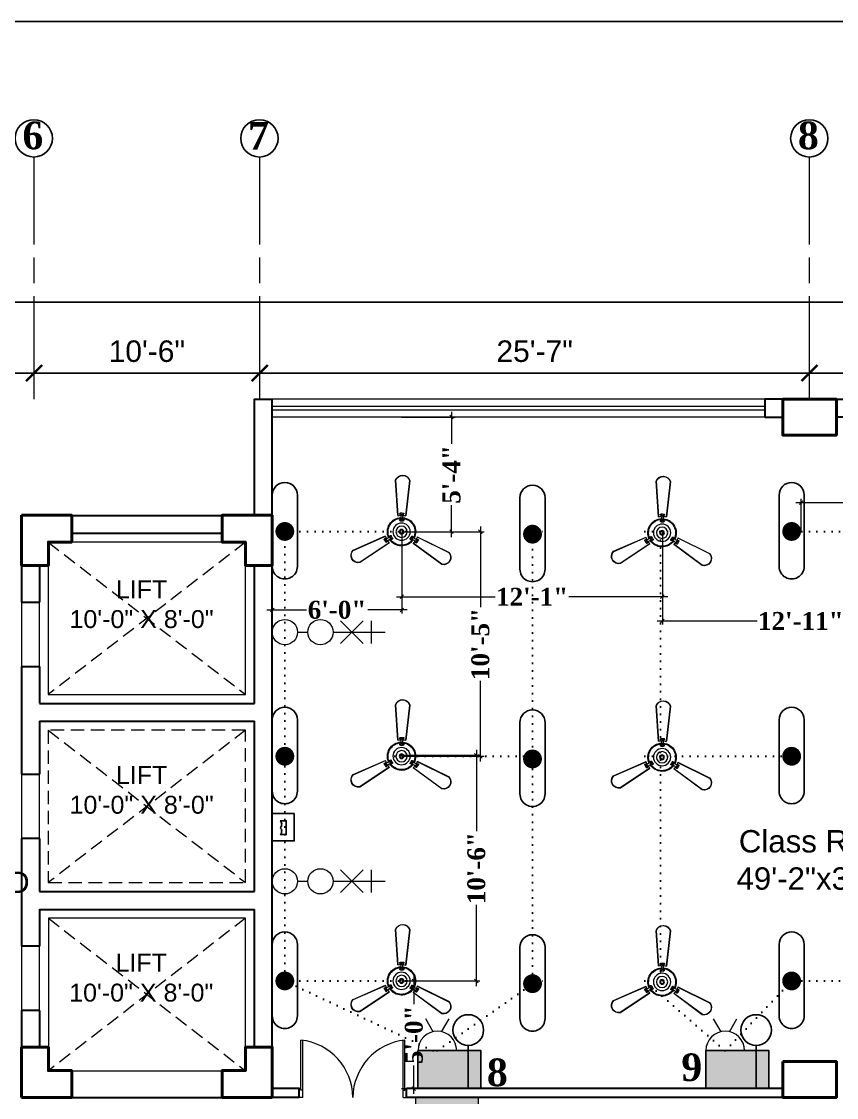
# Model space of a CAD drawing. Header units: inches. Extents: x -12 to 20935469, y -1604 to 24729220.
# Drawn here: x 20825139 to 20825594, y 24654530 to 24655131 of the extents above; entities that cross this region are included whole.
import ezdxf
from ezdxf import colors
from ezdxf.entities.mleader import LeaderData, LeaderLine
from ezdxf.math import Vec2, Vec3

# ---------------------------------------------------------------- set-up
doc = ezdxf.new("R2010")
doc.units = ezdxf.units.IN
doc.header["$LTSCALE"] = 0.03
doc.header["$MEASUREMENT"] = 0
doc.header["$PDMODE"] = 32
doc.header["$PDSIZE"] = 15
for name, pattern in [('ACAD_ISO08W100', [36, 24, -3, 6, -3]), ('DASHED2', [0.375, 0.25, -0.125]), ('DOT', [0.25, 0, -0.25])]:
    doc.linetypes.add(name, pattern=pattern)
for name, color, linetype, lineweight in [('0-elect.fixture-3 fan', 200, 'Continuous', 20), ('2', 7, 'Continuous', 9), ('column', 1, 'Continuous', 40), ('Dim Line', 252, 'Continuous', 13), ('Dimiention', 75, 'Continuous', 18), ('Door', 7, 'Continuous', 18), ('Dot', 253, 'Continuous', 0), ('E-CF', 4, 'Continuous', 30), ('Gas', 21, 'Continuous', 5), ('Grid Line', 252, 'Continuous', 18), ('line', 7, 'Continuous', 9), ('Main Wall', 7, 'Continuous', 30), ('wind.', 150, 'Continuous', 20)]:
    doc.layers.add(name, color=color, linetype=linetype, lineweight=lineweight)
for name, color, linetype in [('BL TEXT', 7, 'Continuous'), ('DIM TEXT 2025', 7, 'Continuous'), ('ELECTRICAL FITTINGS', 130, 'Continuous'), ('FUR', 251, 'Continuous'), ('H', 154, 'Continuous'), ('heat detactor', 8, 'Continuous'), ('SB TEXT', 215, 'DOT'), ('TEXT', 7, 'Continuous'), ('w', 188, 'DOT')]:
    doc.layers.add(name, color=color, linetype=linetype)
doc.styles.add('2', font='swisscl.ttf')
doc.styles.add('RomanS', font='arial.ttf', dxfattribs={"height": 12})
doc.styles.get("Standard").update_dxf_attribs({"font": 'timesbd.ttf'})
doc.dimstyles.new('Aec_Arch_I', dxfattribs={"dimscale": 96, "dimtxt": 12, "dimasz": 0.09375, "dimexe": 0.125, "dimexo": 0.125, "dimgap": 0.0625, "dimtad": 1, "dimdec": 0, "dimzin": 3, "dimdsep": 46, "dimlunit": 4, "dimtxsty": 'RomanS', "dimblk1": 'ARCHTICK', "dimblk2": 'ARCHTICK', "dimsah": 1, "dimcen": 0.09375, "dimdle": 0.125, "dimadec": 0, "dimazin": 0, "dimtfac": 0.75, "dimtdec": 0, "dimtmove": 2, "dimatfit": 3, "dimldrblk": 'ARCHTICK', "dimfxl": 1, "dimfrac": 1, "dimtolj": 1, "dimtzin": 0, "dimarcsym": 0})
doc.dimstyles.new('Standard 8', dxfattribs={"dimtxt": 7, "dimasz": 2, "dimexe": 2, "dimexo": 2, "dimgap": 2, "dimtad": 0, "dimdec": 0, "dimzin": 3, "dimdsep": 46, "dimlunit": 4, "dimtxsty": 'Standard', "dimblk": 'OBLIQUE', "dimcen": 3, "dimdle": 3, "dimclrd": 256, "dimclre": 256, "dimclrt": 256, "dimadec": 0, "dimazin": 0, "dimtfac": 1, "dimtdec": 0, "dimtix": 1, "dimtofl": 0, "dimtmove": 0, "dimatfit": 0, "dimldrblk": 'OBLIQUE', "dimfxl": 1, "dimtolj": 1, "dimtzin": 0, "dimlwd": -1, "dimlwe": -1, "dimarcsym": 0})

# ---------------------------------------------------------------- blocks, each defined once
blk = doc.blocks.new('A$C36295410')
at = {"layer": 'Door'}
for p, q in [((1, 4), (1, 32)), ((2, 0), (2, 31.98)), ((58, 0), (58, 31.98)), ((59, 4), (59, 32)), ((1, 5), (0, 5)), ((2, 4), (1, 4)), ((58, 4), (59, 4)), ((59, 5), (60, 5)), ((2, 0), (0, 0)), ((58, 0), (60, 0))]:
    blk.add_line(p, q, dxfattribs=at)
for centre, start, end in [((-2.53, -0.34), 0.59063, 83.77826), ((62.53, -0.34), 96.22174, 179.40937)]:
    blk.add_arc(centre, 32.53, start, end, dxfattribs=at)
blk = doc.blocks.new('_Oblique')
at = {"color": 0, "linetype": 'ByBlock', "lineweight": -2}
blk.add_line((-0.5, -0.5), (0.5, 0.5), dxfattribs=at)
blk = doc.blocks.new('*D137')
at = {"layer": 'Defpoints', "color": 0, "transparency": 16777216}
for p in [(20825804.99, 24654862.46), (20825804.99, 24654853.37), (20825574.68, 24654846.16)]:
    blk.add_point(p, dxfattribs=at)
at = {"layer": 'DIM TEXT 2025', "lineweight": 0, "transparency": 16777216}
for p, q in [((20825574.68, 24654846.16), (20825574.68, 24654864.46)), ((20825804.99, 24654853.37), (20825804.99, 24654864.46)), ((20825571.68, 24654862.46), (20825669.26, 24654862.46)), ((20825807.99, 24654862.46), (20825710.41, 24654862.46))]:
    blk.add_line(p, q, dxfattribs=at)
at = {"layer": 'DIM TEXT 2025', "lineweight": 0, "transparency": 16777216, "xscale": 2, "yscale": 2, "zscale": 2, "rotation": 180}
blk.add_blockref('_Oblique', (20825574.68, 24654862.46), dxfattribs=at)
at = {"layer": 'DIM TEXT 2025', "lineweight": 0, "transparency": 16777216, "xscale": 2, "yscale": 2, "zscale": 2}
blk.add_blockref('_Oblique', (20825804.99, 24654862.46), dxfattribs=at)
at = {"layer": 'DIM TEXT 2025', "lineweight": 0, "transparency": 16777216, "insert": (20825689.84, 24654862.46), "char_height": 10, "attachment_point": 5}
blk.add_mtext('\\A1;19\'-2"', dxfattribs=at)
blk = doc.blocks.new('FDDF')
at = {"layer": 'line', "color": 6, "linetype": 'Continuous', "lineweight": 25, "ltscale": 50}
for p, q in [((7351582.6, 3307777.3), (7351582.6, 3307351.8)), ((7351732.3, 3307777.3), (7351732.3, 3307351.8))]:
    blk.add_line(p, q, dxfattribs=at)
at = {"layer": 'line', "color": 6, "linetype": 'Continuous', "lineweight": 40, "ltscale": 50, "const_width": 56.1}
blk.add_lwpolyline([(7351657.4, 3307596.9, 1), (7351657.4, 3307540.8, 1)], format="xyb", close=True, dxfattribs=at)
at = {"layer": 'line', "color": 6, "linetype": 'Continuous', "lineweight": 25, "ltscale": 50}
for centre, start, end in [((7351657.4, 3307777.3), 0, 180), ((7351657.4, 3307351.8), 180, 0)]:
    blk.add_arc(centre, 74.8, start, end, dxfattribs=at)
blk = doc.blocks.new('E-CF')
at = {"layer": '0-elect.fixture-3 fan', "color": 230, "linetype": 'ByBlock', "lineweight": 13, "ltscale": 5}
for p, q in [((-1.45, 6.53), (-2.38, 20.87)), ((-1.35, 6.55), (-2.29, 20.85)), ((3.24, 20.73), (1.65, 6.48)), ((3.34, 20.73), (1.74, 6.45)), ((-19.63, -7.46), (-6.46, -1.71)), ((-19.57, -7.54), (-6.43, -1.8)), ((6.34, -2.1), (19.2, -8.44)), ((6.37, -2.01), (19.25, -8.36)), ((-4.99, -4.44), (-16.92, -12.4)), ((-4.93, -4.51), (-16.88, -12.49)), ((16.28, -13.26), (4.71, -4.73)), ((16.32, -13.17), (4.78, -4.66))]:
    blk.add_line(p, q, dxfattribs=at)
at = {"layer": '0-elect.fixture-3 fan', "color": 232, "linetype": 'ByBlock', "lineweight": 13, "ltscale": 5}
for p, q in [((-0.35, 5.43), (-0.66, 4.81)), ((-0.33, 6.68), (-0.62, 7.28)), ((-0.35, 4.97), (-0.22, 4.72)), ((-0.29, 7.46), (-0.15, 7.2)), ((-0.02, 6.87), (0.23, 7.01)), ((0.04, 5.2), (0.29, 5.33)), ((0.42, 4.9), (0.56, 4.65)), ((0.48, 7.43), (0.62, 7.18)), ((0.6, 5.41), (0.87, 4.78)), ((0.63, 6.66), (0.96, 7.25)), ((-6.08, -2.77), (-6.75, -2.79)), ((-6.68, -3.29), (-6.53, -3.05)), ((-6.31, -3.97), (-6.16, -3.73)), ((-5.94, -3.44), (-6.18, -3.29)), ((-5.62, -3.61), (-6, -4.17)), ((-4.99, -2.18), (-4.57, -1.62)), ((-4.52, -2.55), (-4.76, -2.41)), ((-4.53, -3.01), (-3.84, -2.97)), ((-4.46, -2.08), (-4.31, -1.83)), ((-4.13, -2.78), (-3.98, -2.54)), ((4.38, -3.22), (3.69, -3.14)), ((4.03, -2.81), (3.74, -2.8)), ((4.47, -2.17), (4.18, -2.17)), ((4.47, -2.63), (4.47, -2.91)), ((4.87, -2.41), (4.49, -1.83)), ((5.44, -3.87), (5.79, -4.45)), ((6.19, -4.13), (5.9, -4.12)), ((5.94, -3.05), (6.61, -3.1)), ((5.95, -3.42), (5.94, -3.7)), ((6.6, -3.47), (6.31, -3.46))]:
    blk.add_line(p, q, dxfattribs=at)
at = {"layer": '0-elect.fixture-3 fan', "color": 5, "lineweight": 13}
blk.add_line((0, 0), (0, 0), dxfattribs=at)
at = {"layer": '0-elect.fixture-3 fan', "color": 230, "linetype": 'ByBlock', "lineweight": 13, "ltscale": 5, "extrusion": (0, 0, -1)}
for centre, major_axis, start_param, end_param in [((0.46, 19.91), (-2.12, 2.12), 5.823867, 8.359631), ((0.46, 19.91), (-2.05, 2.05), 5.830329, 8.353169), ((0, 0), (-4.05, 4.05), 5.068563, 7.021343), ((0, 0), (-3.85, 3.85), 5.085186, 7.003917), ((0, 0), (4.72, 4.72), -1.003222, -0.833722), ((0, 0), (-4.05, 4.05), 0.879773, 2.832553), ((0, 0), (-3.85, 3.85), 0.896396, 2.815126), ((0, 0), (4.72, 4.72), -0.690743, -0.521244), ((0, 0), (-4.72, 4.72), 5.068843, 5.238343), ((0, 0), (4.72, 4.72), 3.185569, 3.355068), ((0, 0), (4.05, 4.05), 1.403372, 3.356151), ((0, 0), (-3.85, 3.85), 2.990791, 4.909522), ((0, 0), (4.72, 4.72), 1.403652, 1.573151), ((0, 0), (-4.72, 4.72), 2.66197, 2.831469), ((-17.47, -9.55), (-2.12, 2.12), 3.729471, 6.265236), ((-17.47, -9.55), (-2.05, 2.05), 3.735934, 6.258773), ((17, -10.35), (-2.12, 2.12), 1.635076, 4.170841), ((17, -10.35), (2.05, 2.05), 0.070743, 2.593582)]:
    blk.add_ellipse(centre, major_axis=major_axis, ratio=1, start_param=start_param, end_param=end_param, dxfattribs=at)
at = {"layer": '0-elect.fixture-3 fan', "color": 232, "linetype": 'ByBlock', "lineweight": 13, "ltscale": 5, "extrusion": (0, 0, -1)}
for centre, major_axis, start_param, end_param in [((-0.44, 4.71), (0.169, 0.169), 2.26283, 4.381754), ((-0.41, 7.39), (-0.169, 0.169), 5.038692, 7.013305), ((-0.28, 4.84), (0.101, 0.101), 3.926991, 10.210176), ((0, 0), (5.4, 5.4), -0.840677, -0.683789), ((0, 0), (3.17, 3.17), -0.878763, -0.645703), ((-0.22, 7.33), (0.101, 0.101), 3.926991, 10.210176), ((-2.18, 6.1), (-1.37, 1.37), 2.052913, 2.705807), ((0.11, 6.94), (0.101, 0.101), 3.926991, 10.210176), ((0.17, 5.27), (0.101, 0.101), 3.926991, 10.210176), ((0.49, 4.78), (0.101, 0.101), 3.926991, 10.210176), ((0.55, 7.31), (0.101, 0.101), 3.926991, 10.210176), ((2.58, 5.99), (1.46, 1.46), 3.643048, 4.257264), ((0.66, 4.68), (0.169, 0.169), 0.376965, 2.49589), ((0.75, 7.36), (-0.169, 0.169), 0.887007, 2.86162), ((-6.75, -3.02), (0.169, 0.169), 3.505001, 5.479614), ((0, 0), (-5.4, 5.4), 4.91891, 5.075797), ((-6.6, -3.17), (0.101, 0.101), 3.926991, 10.210176), ((-6.19, -4.04), (0.169, 0.169), 1.373501, 3.348114), ((-6.24, -3.85), (0.101, 0.101), 3.926991, 10.210176), ((-6.06, -3.36), (0.101, 0.101), 3.926991, 10.210176), ((-6.47, -0.75), (1.46, 1.46), 1.548653, 2.162869), ((-4.19, -4.93), (-1.37, 1.37), 6.241703, 6.894597), ((-4.64, -2.48), (-0.101, 0.101), 5.497787, 11.780972), ((-4.38, -1.76), (-0.169, 0.169), 6.136552, 8.255476), ((-4.38, -1.96), (-0.101, 0.101), 5.497787, 11.780972), ((-4.05, -2.66), (0.101, 0.101), 3.926991, 10.210176), ((0, 0), (-3.17, 3.17), 4.880824, 5.113884), ((-3.86, -2.73), (0.169, 0.169), 0.168435, 2.287359), ((3.72, -2.9), (0.169, 0.169), 2.471361, 4.590285), ((0, 0), (-3.17, 3.17), 2.786429, 3.019489), ((3.89, -2.81), (0.101, 0.101), 3.926991, 10.210176), ((4.29, -1.97), (-0.169, 0.169), 5.928021, 8.046946), ((4.33, -2.17), (0.101, 0.101), 3.926991, 10.210176), ((4.47, -2.77), (0.101, 0.101), 3.926991, 10.210176), ((3.89, -5.22), (-1.46, 1.46), 1.025054, 1.63927), ((6.36, -1.16), (1.37, 1.37), 2.576511, 3.229406), ((5.95, -3.56), (-0.101, 0.101), 5.497787, 11.780972), ((6.05, -4.13), (0.101, 0.101), 3.926991, 10.210176), ((0, 0), (-5.4, 5.4), 2.824515, 2.981402), ((6.45, -3.47), (-0.101, 0.101), 5.497787, 11.780972), ((6.6, -3.33), (-0.169, 0.169), 0.849902, 2.824515), ((6, -4.32), (-0.169, 0.169), 2.981402, 4.956015)]:
    blk.add_ellipse(centre, major_axis=major_axis, ratio=1, start_param=start_param, end_param=end_param, dxfattribs=at)
at = {"layer": '0-elect.fixture-3 fan', "linetype": 'ByBlock', "lineweight": 13, "ltscale": 5, "extrusion": (0, 0, -1)}
blk.add_ellipse((0.01, 0.03), major_axis=(-2.47, 2.47), ratio=1, start_param=5.497787, end_param=11.780972, dxfattribs=at)
at = {"layer": '0-elect.fixture-3 fan', "color": 200, "linetype": 'ByBlock', "lineweight": 13, "ltscale": 5, "extrusion": (0, 0, -1)}
blk.add_ellipse((0, 0), major_axis=(-1.61, 1.61), ratio=1, start_param=5.497787, end_param=11.780972, dxfattribs=at)
at = {"layer": '0-elect.fixture-3 fan', "color": 190, "linetype": 'ByBlock', "lineweight": 13, "ltscale": 5, "extrusion": (0, 0, -1)}
for major_axis, start_param, end_param in [((0.666, 0.666), 3.926991, 10.210176), ((-0.461, 0.461), 5.497787, 11.780972)]:
    blk.add_ellipse((0, 0), major_axis=major_axis, ratio=1, start_param=start_param, end_param=end_param, dxfattribs=at)
blk = doc.blocks.new('*D56')
at = {"layer": 'Defpoints', "color": 0, "transparency": 16777216}
for p in [(20825279.37, 24654845.93), (20825351.71, 24654845.17), (20825351.71, 24654802.54)]:
    blk.add_point(p, dxfattribs=at)
at = {"layer": 'DIM TEXT 2025', "lineweight": 0, "transparency": 16777216}
for p, q in [((20825279.37, 24654845.93), (20825279.37, 24654800.54)), ((20825351.71, 24654845.17), (20825351.71, 24654800.54)), ((20825276.37, 24654802.54), (20825298.45, 24654802.54)), ((20825354.71, 24654802.54), (20825332.63, 24654802.54))]:
    blk.add_line(p, q, dxfattribs=at)
at = {"layer": 'DIM TEXT 2025', "lineweight": 0, "transparency": 16777216, "xscale": 2, "yscale": 2, "zscale": 2, "rotation": 180}
blk.add_blockref('_Oblique', (20825279.37, 24654802.54), dxfattribs=at)
at = {"layer": 'DIM TEXT 2025', "lineweight": 0, "transparency": 16777216, "xscale": 2, "yscale": 2, "zscale": 2}
blk.add_blockref('_Oblique', (20825351.71, 24654802.54), dxfattribs=at)
at = {"layer": 'DIM TEXT 2025', "lineweight": 0, "transparency": 16777216, "insert": (20825315.54, 24654802.54), "char_height": 10, "attachment_point": 5}
blk.add_mtext('\\A1;6\'-0"', dxfattribs=at)
blk = doc.blocks.new('*D57')
at = {"layer": 'Defpoints', "color": 0, "transparency": 16777216}
for p in [(20825351.71, 24654845.17), (20825497.18, 24654845.76), (20825497.18, 24654809.86)]:
    blk.add_point(p, dxfattribs=at)
at = {"layer": 'DIM TEXT 2025', "lineweight": 0, "transparency": 16777216}
for p, q in [((20825351.71, 24654845.17), (20825351.71, 24654807.86)), ((20825497.18, 24654845.76), (20825497.18, 24654807.86)), ((20825348.71, 24654809.86), (20825403.87, 24654809.86)), ((20825500.18, 24654809.86), (20825445.03, 24654809.86))]:
    blk.add_line(p, q, dxfattribs=at)
at = {"layer": 'DIM TEXT 2025', "lineweight": 0, "transparency": 16777216, "xscale": 2, "yscale": 2, "zscale": 2, "rotation": 180}
blk.add_blockref('_Oblique', (20825351.71, 24654809.86), dxfattribs=at)
at = {"layer": 'DIM TEXT 2025', "lineweight": 0, "transparency": 16777216, "xscale": 2, "yscale": 2, "zscale": 2}
blk.add_blockref('_Oblique', (20825497.18, 24654809.86), dxfattribs=at)
at = {"layer": 'DIM TEXT 2025', "lineweight": 0, "transparency": 16777216, "insert": (20825424.45, 24654809.86), "char_height": 10, "attachment_point": 5}
blk.add_mtext('\\A1;12\'-1"', dxfattribs=at)
blk = doc.blocks.new('*D58')
at = {"layer": 'Defpoints', "color": 0, "transparency": 16777216}
for p in [(20825497.18, 24654845.76), (20825651.72, 24654845.58), (20825651.72, 24654796.36)]:
    blk.add_point(p, dxfattribs=at)
at = {"layer": 'DIM TEXT 2025', "lineweight": 0, "transparency": 16777216}
for p, q in [((20825497.18, 24654845.76), (20825497.18, 24654794.36)), ((20825651.72, 24654845.58), (20825651.72, 24654794.36)), ((20825494.18, 24654796.36), (20825550.17, 24654796.36)), ((20825654.72, 24654796.36), (20825598.73, 24654796.36))]:
    blk.add_line(p, q, dxfattribs=at)
at = {"layer": 'DIM TEXT 2025', "lineweight": 0, "transparency": 16777216, "xscale": 2, "yscale": 2, "zscale": 2, "rotation": 180}
blk.add_blockref('_Oblique', (20825497.18, 24654796.36), dxfattribs=at)
at = {"layer": 'DIM TEXT 2025', "lineweight": 0, "transparency": 16777216, "xscale": 2, "yscale": 2, "zscale": 2}
blk.add_blockref('_Oblique', (20825651.72, 24654796.36), dxfattribs=at)
at = {"layer": 'DIM TEXT 2025', "lineweight": 0, "transparency": 16777216, "insert": (20825574.45, 24654796.36), "char_height": 10, "attachment_point": 5}
blk.add_mtext('\\A1;12\'-11"', dxfattribs=at)
blk = doc.blocks.new('*D256')
at = {"layer": 'Defpoints', "color": 0, "transparency": 16777216}
for p in [(20825351.53, 24654846.16), (20825351.53, 24654720.84), (20825395.58, 24654720.84)]:
    blk.add_point(p, dxfattribs=at)
at = {"layer": 'DIM TEXT 2025', "lineweight": 0, "transparency": 16777216}
for p, q in [((20825351.53, 24654846.16), (20825397.58, 24654846.16)), ((20825395.58, 24654849.16), (20825395.58, 24654804.08)), ((20825395.58, 24654717.84), (20825395.58, 24654762.92)), ((20825351.53, 24654720.84), (20825397.58, 24654720.84))]:
    blk.add_line(p, q, dxfattribs=at)
at = {"layer": 'DIM TEXT 2025', "lineweight": 0, "transparency": 16777216, "xscale": 2, "yscale": 2, "zscale": 2}
for p, rotation in [((20825395.58, 24654846.16), 90), ((20825395.58, 24654720.84), 270)]:
    blk.add_blockref('_Oblique', p, dxfattribs=dict(at, rotation=rotation))
at = {"layer": 'DIM TEXT 2025', "lineweight": 0, "transparency": 16777216, "insert": (20825395.58, 24654783.5), "char_height": 10, "attachment_point": 5, "rotation": 90}
blk.add_mtext('\\A1;10\'-5"', dxfattribs=at)
blk = doc.blocks.new('*D257')
at = {"layer": 'Defpoints', "color": 0, "transparency": 16777216}
for p in [(20825351.42, 24654721.33), (20825351.53, 24654595.36), (20825393.34, 24654595.36)]:
    blk.add_point(p, dxfattribs=at)
at = {"layer": 'DIM TEXT 2025', "lineweight": 0, "transparency": 16777216}
for p, q in [((20825351.42, 24654721.33), (20825395.34, 24654721.33)), ((20825393.34, 24654724.33), (20825393.34, 24654678.92)), ((20825393.34, 24654592.36), (20825393.34, 24654637.77)), ((20825351.53, 24654595.36), (20825395.34, 24654595.36))]:
    blk.add_line(p, q, dxfattribs=at)
at = {"layer": 'DIM TEXT 2025', "lineweight": 0, "transparency": 16777216, "xscale": 2, "yscale": 2, "zscale": 2}
for p, rotation in [((20825393.34, 24654721.33), 90), ((20825393.34, 24654595.36), 270)]:
    blk.add_blockref('_Oblique', p, dxfattribs=dict(at, rotation=rotation))
at = {"layer": 'DIM TEXT 2025', "lineweight": 0, "transparency": 16777216, "insert": (20825393.34, 24654658.35), "char_height": 10, "attachment_point": 5, "rotation": 90}
blk.add_mtext('\\A1;10\'-6"', dxfattribs=at)
blk = doc.blocks.new('*D68')
at = {"layer": 'Defpoints', "color": 0, "transparency": 16777216}
for p in [(20825351.53, 24654595.36), (20825351.53, 24654535.27), (20825358.42, 24654535.27)]:
    blk.add_point(p, dxfattribs=at)
at = {"layer": 'DIM TEXT 2025', "lineweight": 0, "transparency": 16777216}
for p, q in [((20825351.53, 24654595.36), (20825360.42, 24654595.36)), ((20825358.42, 24654598.36), (20825358.42, 24654582.43)), ((20825358.42, 24654532.27), (20825358.42, 24654548.2)), ((20825351.53, 24654535.27), (20825360.42, 24654535.27))]:
    blk.add_line(p, q, dxfattribs=at)
at = {"layer": 'DIM TEXT 2025', "lineweight": 0, "transparency": 16777216, "xscale": 2, "yscale": 2, "zscale": 2}
for p, rotation in [((20825358.42, 24654595.36), 90), ((20825358.42, 24654535.27), 270)]:
    blk.add_blockref('_Oblique', p, dxfattribs=dict(at, rotation=rotation))
at = {"layer": 'DIM TEXT 2025', "lineweight": 0, "transparency": 16777216, "insert": (20825358.42, 24654565.31), "char_height": 10, "attachment_point": 5, "rotation": 90}
blk.add_mtext('\\A1;5\'-0"', dxfattribs=at)
blk = doc.blocks.new('*D69')
at = {"layer": 'Defpoints', "color": 0, "transparency": 16777216}
for p in [(20825351.53, 24654910.2), (20825379.45, 24654910.2), (20825351.53, 24654846.16)]:
    blk.add_point(p, dxfattribs=at)
at = {"layer": 'DIM TEXT 2025', "lineweight": 0, "transparency": 16777216}
for p, q in [((20825379.45, 24654913.2), (20825379.45, 24654895.3)), ((20825351.53, 24654910.2), (20825381.45, 24654910.2)), ((20825379.45, 24654843.16), (20825379.45, 24654861.06)), ((20825351.53, 24654846.16), (20825381.45, 24654846.16))]:
    blk.add_line(p, q, dxfattribs=at)
at = {"layer": 'DIM TEXT 2025', "lineweight": 0, "transparency": 16777216, "xscale": 2, "yscale": 2, "zscale": 2}
for p, rotation in [((20825379.45, 24654910.2), 90), ((20825379.45, 24654846.16), 270)]:
    blk.add_blockref('_Oblique', p, dxfattribs=dict(at, rotation=rotation))
at = {"layer": 'DIM TEXT 2025', "lineweight": 0, "transparency": 16777216, "insert": (20825379.45, 24654878.18), "char_height": 10, "attachment_point": 5, "rotation": 90}
blk.add_mtext('\\A1;5\'-4"', dxfattribs=at)
blk = doc.blocks.new('fgftrfteter')
at = {"layer": 'Dimiention', "color": 4, "ltscale": 50}
for p, q in [((4580895, 2288123), (4580808, 2288269)), ((4580989, 2288123), (4581076, 2288269)), ((4580720, 2287906), (4581164, 2287906))]:
    blk.add_line(p, q, dxfattribs=at)
blk.add_arc((4580942, 2287906), 222, 0, 180, dxfattribs=at)
blk = doc.blocks.new('2PIN')
at = {"layer": 'H', "true_color": 0x000000, "transparency": 33554567}
h = blk.add_hatch(color=18, dxfattribs=at)
h.dxf.hatch_style = 1
h.paths.add_polyline_path([(20823026.99, 24658981.16), (20822972.29, 24658981.16), (20822972.29, 24658948.3), (20823026.99, 24658948.3)])
blk.add_lwpolyline([(20822972.29, 24658981.16), (20823026.99, 24658981.16), (20823026.99, 24658948.3), (20822972.29, 24658948.3)], close=True)
at = {"layer": '2', "color": 6, "lineweight": 25, "transparency": 33554648, "xscale": 0.07559514081214198, "yscale": 0.07559514081214198, "zscale": 0.07559514081214198}
blk.add_blockref('fgftrfteter', (20476692.14, 24486026.62), dxfattribs=at)
blk = doc.blocks.new('bulb')
at = {"layer": 'line', "color": 4, "lineweight": 25, "ltscale": 50}
for p, q in [((20823168.7, 24658803.9), (20823168.7, 24658777.6)), ((20823168.7, 24658790.8), (20823209.9, 24658790.8))]:
    blk.add_line(p, q, dxfattribs=at)
blk.add_circle((20823224.6, 24658790.8), 14.7, dxfattribs=at)
blk = doc.blocks.new('ethernet port')
at = {"layer": 'ELECTRICAL FITTINGS'}
blk.add_lwpolyline([(-5056.1, -4355.3), (-4966.7, -4355.3), (-4966.7, -4426.7), (-5056.1, -4426.7)], close=True, dxfattribs=at)
blk.add_lwpolyline([(-5032, -4401.1), (-5032, -4381.4), (-4986.9, -4381.4), (-4986.9, -4401.1)], dxfattribs=at)
for centre in [(-5020.7, -4410.9), (-4998.2, -4410.9)]:
    blk.add_arc(centre, 15, 41.1385, 138.8615, dxfattribs=at)
blk = doc.blocks.new('gy')
at = {"layer": 'Dimiention', "color": 18, "ltscale": 50, "true_color": 0x000000}
for p, q in [((3543686.26, 5183217.13), (3543686.26, 5183211.14)), ((3543688.4, 5183217.13), (3543694.39, 5183211.14)), ((3543694.39, 5183217.13), (3543688.4, 5183211.14)), ((3543696.38, 5183214.14), (3543682.58, 5183214.14)), ((3543705.77, 5183214.14), (3543703.06, 5183214.14))]:
    blk.add_line(p, q, dxfattribs=at)
for centre in [(3543699.72, 5183214.14), (3543709.11, 5183214.14)]:
    blk.add_circle(centre, 3.34, dxfattribs=at)
blk = doc.blocks.new('_ArchTick')
at = {"color": 0, "linetype": 'ByBlock', "lineweight": 35, "const_width": 0.15}
blk.add_lwpolyline([(-0.5, -0.5), (0.5, 0.5)], dxfattribs=at)
blk = doc.blocks.new('*D340')
at = {"layer": 'Defpoints', "color": 0, "transparency": 16777216}
for p in [(20821040.22, 24639400.93), (20821236.75, 24639400.93), (20821236.75, 24639400.93)]:
    blk.add_point(p, dxfattribs=at)
at = {"layer": 'Dim Line', "color": 0, "lineweight": -2, "transparency": 16777216}
for p, q in [((20821028.22, 24639400.93), (20821248.75, 24639400.93)), ((20821040.22, 24639388.93), (20821040.22, 24639388.93)), ((20821236.75, 24639388.93), (20821236.75, 24639388.93))]:
    blk.add_line(p, q, dxfattribs=at)
at = {"layer": 'Dim Line', "color": 0, "lineweight": -2, "transparency": 16777216, "xscale": 9, "yscale": 9, "zscale": 9, "rotation": 180}
blk.add_blockref('_ArchTick', (20821040.22, 24639400.93), dxfattribs=at)
at = {"layer": 'Dim Line', "color": 0, "lineweight": -2, "transparency": 16777216, "xscale": 9, "yscale": 9, "zscale": 9}
blk.add_blockref('_ArchTick', (20821236.75, 24639400.93), dxfattribs=at)
at = {"layer": 'Dim Line', "color": 0, "transparency": 16777216, "insert": (20821138.48, 24639413.05), "char_height": 12, "attachment_point": 5, "style": 'RomanS'}
blk.add_mtext('\\A1;16\'-5"', dxfattribs=at)
blk = doc.blocks.new('*D341')
at = {"layer": 'Defpoints', "color": 0, "transparency": 16777216}
for p in [(20821236.75, 24639400.93), (20821362.75, 24639400.93), (20821362.75, 24639400.93)]:
    blk.add_point(p, dxfattribs=at)
at = {"layer": 'Dim Line', "color": 0, "lineweight": -2, "transparency": 16777216}
for p, q in [((20821224.75, 24639400.93), (20821374.75, 24639400.93)), ((20821236.75, 24639388.93), (20821236.75, 24639388.93)), ((20821362.75, 24639388.93), (20821362.75, 24639388.93))]:
    blk.add_line(p, q, dxfattribs=at)
at = {"layer": 'Dim Line', "color": 0, "lineweight": -2, "transparency": 16777216, "xscale": 9, "yscale": 9, "zscale": 9, "rotation": 180}
blk.add_blockref('_ArchTick', (20821236.75, 24639400.93), dxfattribs=at)
at = {"layer": 'Dim Line', "color": 0, "lineweight": -2, "transparency": 16777216, "xscale": 9, "yscale": 9, "zscale": 9}
blk.add_blockref('_ArchTick', (20821362.75, 24639400.93), dxfattribs=at)
at = {"layer": 'Dim Line', "color": 0, "transparency": 16777216, "insert": (20821299.75, 24639413.05), "char_height": 12, "attachment_point": 5, "style": 'RomanS'}
blk.add_mtext('\\A1;10\'-6"', dxfattribs=at)
blk = doc.blocks.new('*D342')
at = {"layer": 'Defpoints', "color": 0, "transparency": 16777216}
for p in [(20821362.75, 24639400.93), (20821669.75, 24639400.93), (20821669.75, 24639400.93)]:
    blk.add_point(p, dxfattribs=at)
at = {"layer": 'Dim Line', "color": 0, "lineweight": -2, "transparency": 16777216}
for p, q in [((20821350.75, 24639400.93), (20821681.75, 24639400.93)), ((20821362.75, 24639388.93), (20821362.75, 24639388.93)), ((20821669.75, 24639388.93), (20821669.75, 24639388.93))]:
    blk.add_line(p, q, dxfattribs=at)
at = {"layer": 'Dim Line', "color": 0, "lineweight": -2, "transparency": 16777216, "xscale": 9, "yscale": 9, "zscale": 9, "rotation": 180}
blk.add_blockref('_ArchTick', (20821362.75, 24639400.93), dxfattribs=at)
at = {"layer": 'Dim Line', "color": 0, "lineweight": -2, "transparency": 16777216, "xscale": 9, "yscale": 9, "zscale": 9}
blk.add_blockref('_ArchTick', (20821669.75, 24639400.93), dxfattribs=at)
at = {"layer": 'Dim Line', "color": 0, "transparency": 16777216, "insert": (20821516.25, 24639413.05), "char_height": 12, "attachment_point": 5, "style": 'RomanS'}
blk.add_mtext('\\A1;25\'-7"', dxfattribs=at)
blk = doc.blocks.new('*D343')
at = {"layer": 'Defpoints', "color": 0, "transparency": 16777216}
for p in [(20821669.75, 24639400.93), (20821969.75, 24639400.93), (20821969.75, 24639400.93)]:
    blk.add_point(p, dxfattribs=at)
at = {"layer": 'Dim Line', "color": 0, "lineweight": -2, "transparency": 16777216}
blk.add_line((20821657.75, 24639400.93), (20821981.75, 24639400.93), dxfattribs=at)
at = {"layer": 'Dim Line', "color": 0, "lineweight": -2, "transparency": 16777216, "xscale": 9, "yscale": 9, "zscale": 9, "rotation": 180}
blk.add_blockref('_ArchTick', (20821669.75, 24639400.93), dxfattribs=at)
at = {"layer": 'Dim Line', "color": 0, "lineweight": -2, "transparency": 16777216, "xscale": 9, "yscale": 9, "zscale": 9}
blk.add_blockref('_ArchTick', (20821969.75, 24639400.93), dxfattribs=at)
at = {"layer": 'Dim Line', "color": 0, "transparency": 16777216, "insert": (20821819.75, 24639413.05), "char_height": 12, "attachment_point": 5, "style": 'RomanS'}
blk.add_mtext('\\A1;25\'-0"', dxfattribs=at)
blk = doc.blocks.new('*D329')
at = {"layer": 'Defpoints', "color": 0, "transparency": 16777216}
for p in [(20822147.72, 24639440.57), (20820144.28, 24639433.51), (20822147.72, 24639433.51)]:
    blk.add_point(p, dxfattribs=at)
at = {"layer": 'Dim Line', "color": 0, "lineweight": -2, "transparency": 16777216}
for p, q in [((20820144.28, 24639445.51), (20820144.28, 24639452.57)), ((20822147.72, 24639445.51), (20822147.72, 24639452.57)), ((20820132.28, 24639440.57), (20822159.72, 24639440.57))]:
    blk.add_line(p, q, dxfattribs=at)
at = {"layer": 'Dim Line', "color": 0, "lineweight": -2, "transparency": 16777216, "xscale": 9, "yscale": 9, "zscale": 9, "rotation": 180}
blk.add_blockref('_ArchTick', (20820144.28, 24639440.57), dxfattribs=at)
at = {"layer": 'Dim Line', "color": 0, "lineweight": -2, "transparency": 16777216, "xscale": 9, "yscale": 9, "zscale": 9}
blk.add_blockref('_ArchTick', (20822147.72, 24639440.57), dxfattribs=at)
at = {"layer": 'Dim Line', "color": 0, "transparency": 16777216, "insert": (20821146, 24639452.7), "char_height": 12, "attachment_point": 5, "style": 'RomanS'}
blk.add_mtext('\\A1;166\'-11"', dxfattribs=at)
blk = doc.blocks.new('JUJUJUKIII')
at = {"layer": 'H', "ltscale": 50, "true_color": 0x999999, "transparency": 33554556}
h = blk.add_hatch(color=253, dxfattribs=at)
h.dxf.hatch_style = 1
h.paths.add_polyline_path([(7363219.9, 3291034.2), (7363425.7, 3291034.2), (7363425.7, 3291376.7), (7363219.9, 3291376.7)])
at = {"layer": 'Dimiention', "color": 4, "ltscale": 50}
blk.add_lwpolyline([(7363219.9, 3291034.2), (7363425.7, 3291034.2), (7363425.7, 3291376.7), (7363219.9, 3291376.7)], close=True, dxfattribs=at)
blk = doc.blocks.new('heat detaCTOR')
for p, q in [((20826806.99, 24664335.71), (20826806.99, 24664325.41)), ((20826808.1, 24664325.48), (20826808.1, 24664335.73)), ((20826809.56, 24664325.06), (20826816.75, 24664332.51)), ((20826804.72, 24664323.99), (20826796.69, 24664330.35)), ((20826805.53, 24664324.77), (20826797.4, 24664331.19)), ((20826810.46, 24664324.4), (20826817.58, 24664331.78)), ((20826803.91, 24664321.62), (20826793.66, 24664321.62)), ((20826804.07, 24664322.73), (20826793.7, 24664322.73)), ((20826821.85, 24664322.73), (20826811.48, 24664322.73)), ((20826821.9, 24664321.62), (20826811.65, 24664321.62)), ((20826804.41, 24664319.72), (20826797.2, 24664312.27)), ((20826805.09, 24664318.84), (20826797.97, 24664311.46)), ((20826806.99, 24664317.83), (20826806.99, 24664307.52)), ((20826808.1, 24664307.5), (20826808.1, 24664317.77)), ((20826818.83, 24664312.83), (20826810.79, 24664319.19)), ((20826819.48, 24664313.72), (20826811.36, 24664320.16))]:
    blk.add_line(p, q)
at = {"layer": 'heat detactor'}
for radius in [16.02, 0.961]:
    blk.add_circle((20826807.78, 24664321.62), radius, dxfattribs=at)
at = {"layer": 'heat detactor', "ltscale": 50}
for radius, start, end in [(14.12, 93.18051, 137.28954), (14.12, 50.52278, 88.68504), (14.12, 141.78747, 175.47949), (9.26, 141.90716, 172.33086), (9.26, 95.40816, 134.24025), (6.08, 97.38665, 131.51755), (6.08, 56.48277, 86.93464), (9.26, 53.66859, 87.7533), (9.26, 7.66914, 45.99957), (14.12, 4.52051, 46.02441), (14.12, 179.97791, 221.50422), (9.26, 180, 218.35841), (6.08, 180, 215.54423), (6.08, 142.0004, 169.51141), (3.87, 180, 209.44306), (3.87, 142.20041, 163.36573), (3.87, 101.66393, 125.58928), (1.65, 78.65512, 101.31836), (3.87, 62.6166, 85.17626), (1.65, 42.04035, 45.94363), (3.87, 16.63427, 45.98363), (3.87, 337.71284, 0), (6.08, 10.48859, 45.9945), (6.08, 331.78457, 0), (9.26, 329.06186, 0), (14.12, 326.01258, 0.02209), (9.26, 226.02742, 264.59184), (6.08, 226.03249, 262.61335), (3.87, 226.04337, 258.33607), (3.87, 274.82374, 321.10171), (6.08, 273.06536, 321.30172), (9.26, 272.2467, 321.39496), (14.12, 226.00259, 266.81949), (14.12, 271.31496, 321.51464)]:
    blk.add_arc((20826807.78, 24664321.62), radius, start, end, dxfattribs=at)
at = {"layer": 'heat detactor'}
for start, end in [(94.58991, 135.36381), (52.50765, 88.09257), (141.8685, 173.49395), (6.50605, 46.00168), (180, 219.51935), (327.93831, 0), (271.90743, 321.43362), (226.02532, 265.41009)]:
    blk.add_arc((20826807.78, 24664321.62), 10.91, start, end, dxfattribs=at)
at = {"insert": (20826827.55, 24664322.73), "char_height": 12, "attachment_point": 1, "style": 'RomanS'}
blk.add_mtext_dynamic_manual_height_columns('HD', width=23.193, gutter_width=60, heights=[0], dxfattribs=at)
blk = doc.blocks.new('GRID')
at = {"layer": 'Grid Line', "color": 252, "linetype": 'ACAD_ISO08W100', "lineweight": 9, "ltscale": 80, "true_color": 0x939598}
for p, q in [((20821236.75, 24639386.33), (20821236.75, 24639521.54)), ((20821362.75, 24639386.33), (20821362.75, 24639521.55)), ((20821669.75, 24639386.33), (20821669.75, 24639521.55))]:
    blk.add_line(p, q, dxfattribs=at)
at = {"layer": 'TEXT'}
for centre in [(20821236.61, 24639531.96), (20821362.61, 24639531.97), (20821669.61, 24639531.97)]:
    blk.add_circle(centre, 10.42, dxfattribs=at)
at = {"layer": 'TEXT', "char_height": 15.435, "width": 227.4581, "attachment_point": 8, "rotation": 0}
for s, insert in [('\\A1;6', (20821236.09, 24639525.66)), ('\\A1;7', (20821362.1, 24639525.67)), ('\\A1;8', (20821669.09, 24639525.67))]:
    blk.add_mtext(s, dxfattribs=dict(at, insert=insert))
at = {"layer": 'Dim Line'}
for base, p1, p2, picture, middle in [((20822147.72, 24639440.57), (20820144.28, 24639433.51), (20822147.72, 24639433.51), '*D329', (20821146, 24639452.7)), ((20821236.75, 24639400.93), (20821040.22, 24639400.93), (20821236.75, 24639400.93), '*D340', (20821138.48, 24639413.05)), ((20821362.75, 24639400.93), (20821236.75, 24639400.93), (20821362.75, 24639400.93), '*D341', (20821299.75, 24639413.05)), ((20821669.75, 24639400.93), (20821362.75, 24639400.93), (20821669.75, 24639400.93), '*D342', (20821516.25, 24639413.05)), ((20821969.75, 24639400.93), (20821669.75, 24639400.93), (20821969.75, 24639400.93), '*D343', (20821819.75, 24639413.05))]:
    dim = blk.add_linear_dim(base=base, p1=p1, p2=p2, dimstyle='Aec_Arch_I', dxfattribs=at)
    dim.commit()
    dim.dimension.update_dxf_attribs({"geometry": picture, "text_midpoint": middle})

msp = doc.modelspace()

# ---------------------------------------------------------------- linework, layer by layer
at = {"layer": 'column', "lineweight": 40, "ltscale": 20}
for points in [[(20825564.37, 24654920.17), (20825564.37, 24654900.17), (20825594.37, 24654900.17), (20825594.37, 24654920.17)], [(20825564.37, 24654550.3), (20825564.37, 24654530.3), (20825594.37, 24654530.3), (20825594.37, 24654550.3)]]:
    msp.add_lwpolyline(points, close=True, dxfattribs=at)
for points in [[(20825139.37, 24654855.37), (20825167.37, 24654855.37), (20825167.37, 24654840.37), (20825154.37, 24654840.37), (20825154.37, 24654827.37), (20825139.37, 24654827.37), (20825139.37, 24654855.37)], [(20825279.37, 24654855.37), (20825251.37, 24654855.37), (20825251.37, 24654840.37), (20825264.37, 24654840.37), (20825264.37, 24654827.37), (20825279.37, 24654827.37), (20825279.37, 24654855.37)], [(20825139.37, 24654530.33), (20825167.37, 24654530.33), (20825167.37, 24654545.33), (20825154.37, 24654545.33), (20825154.37, 24654558.33), (20825139.37, 24654558.33), (20825139.37, 24654530.33)], [(20825279.37, 24654530.33), (20825251.37, 24654530.33), (20825251.37, 24654545.33), (20825264.37, 24654545.33), (20825264.37, 24654558.33), (20825279.37, 24654558.33), (20825279.37, 24654530.33)]]:
    msp.add_lwpolyline(points, dxfattribs=at)
at = {"layer": 'Defpoints'}
msp.add_lwpolyline([(20823799.35, 24655131.07), (20826238.21, 24655131.07), (20826238.21, 24653672.54), (20823799.35, 24653672.54)], close=True, dxfattribs=at)
at = {"layer": 'Dot', "linetype": 'DASHED2', "lineweight": 0, "ltscale": 1000}
for points in [[(20825154.31, 24654840.33), (20825264.37, 24654755.33), (20825264.37, 24654840.33), (20825154.31, 24654755.33)], [(20825154.31, 24654735.33), (20825264.37, 24654650.33), (20825264.37, 24654735.33), (20825154.31, 24654650.33)], [(20825154.37, 24654630.33), (20825264.43, 24654545.16), (20825264.43, 24654630.33), (20825154.37, 24654545.16)]]:
    msp.add_lwpolyline(points, dxfattribs=at)
msp.add_lwpolyline([(20825154.31, 24654650.33), (20825264.37, 24654650.33), (20825264.37, 24654735.33), (20825154.31, 24654735.33)], close=True, dxfattribs=at)
at = {"layer": 'Gas', "color": 0, "lineweight": 5}
for points in [[(20825154.31, 24654755.33), (20825264.37, 24654755.33), (20825264.37, 24654840.33), (20825154.31, 24654840.33)], [(20825154.37, 24654545.16), (20825264.43, 24654545.16), (20825264.43, 24654630.33), (20825154.37, 24654630.33)]]:
    msp.add_lwpolyline(points, close=True, dxfattribs=at)
at = {"layer": 'Main Wall', "lineweight": 30}
for p, q in [((20825279.37, 24654558.33), (20825279.37, 24654920.17)), ((20825564.35, 24654920.2), (20825554.35, 24654920.2)), ((20825554.35, 24654920.2), (20825554.35, 24654910.2)), ((20825554.35, 24654910.2), (20825564.35, 24654910.2)), ((20825167.37, 24654855.33), (20825269.37, 24654855.33)), ((20825167.37, 24654845.33), (20825251.37, 24654845.33)), ((20825139.37, 24654806.87), (20825149.37, 24654806.87)), ((20825139.37, 24654770.87), (20825149.37, 24654770.87)), ((20825149.37, 24654750.33), (20825269.37, 24654750.33)), ((20825149.37, 24654740.33), (20825269.37, 24654740.33)), ((20825139.37, 24654710.87), (20825149.37, 24654710.87)), ((20825149.37, 24654674.87), (20825139.37, 24654674.87)), ((20825149.37, 24654645.33), (20825269.37, 24654645.33)), ((20825149.37, 24654635.33), (20825269.37, 24654635.33)), ((20825149.37, 24654614.85), (20825139.37, 24654614.85)), ((20825149.37, 24654578.85), (20825139.37, 24654578.85)), ((20825279.37, 24654535.33), (20825279.37, 24654535.33)), ((20825294.37, 24654535.33), (20825279.37, 24654535.33)), ((20825294.37, 24654530.33), (20825294.37, 24654535.33)), ((20825564.37, 24654535.3), (20825354.37, 24654535.3)), ((20825354.37, 24654530.3), (20825354.37, 24654535.3)), ((20825167.37, 24654530.33), (20825251.37, 24654530.33)), ((20825167.37, 24654530.33), (20825251.37, 24654530.33)), ((20825294.37, 24654530.33), (20825279.37, 24654530.33)), ((20825564.37, 24654530.3), (20825354.37, 24654530.3))]:
    msp.add_line(p, q, dxfattribs=at)
for points in [[(20825269.37, 24654855.34), (20825269.37, 24654920.17), (20825279.37, 24654920.17)], [(20825594.35, 24654920.2), (20825604.35, 24654920.2), (20825604.35, 24654910.21), (20825594.35, 24654910.21)], [(20825139.37, 24654827.37), (20825139.37, 24654806.87)], [(20825149.37, 24654827.37), (20825149.37, 24654806.87)], [(20825269.37, 24654750.33), (20825269.37, 24654827.37)], [(20825139.37, 24654770.87), (20825139.37, 24654710.87)], [(20825149.37, 24654770.87), (20825149.37, 24654750.37)], [(20825149.37, 24654740.37), (20825149.37, 24654710.87)], [(20825269.37, 24654645.33), (20825269.37, 24654740.33)], [(20825139.37, 24654674.87), (20825139.37, 24654614.85)], [(20825149.37, 24654674.87), (20825149.37, 24654645.37)], [(20825149.37, 24654635.37), (20825149.37, 24654614.85)], [(20825269.37, 24654558.33), (20825269.37, 24654635.33)], [(20825139.37, 24654578.85), (20825139.37, 24654558.33), (20825139.37, 24654558.33)], [(20825149.37, 24654578.85), (20825149.37, 24654558.33)]]:
    msp.add_lwpolyline(points, dxfattribs=at)
at = {"layer": 'Main Wall', "lineweight": 13}
for points in [[(20825139.37, 24654770.87), (20825149.37, 24654770.87), (20825149.37, 24654806.87), (20825139.37, 24654806.87)], [(20825139.37, 24654674.87), (20825149.37, 24654674.87), (20825149.37, 24654710.87), (20825139.37, 24654710.87)], [(20825139.37, 24654578.85), (20825149.37, 24654578.85), (20825149.37, 24654614.85), (20825139.37, 24654614.85)]]:
    msp.add_lwpolyline(points, close=True, dxfattribs=at)
at = {"layer": 'w', "linetype": 'DOT', "lineweight": 30, "ltscale": 550, "transparency": 33554661}
for p, q in [((20825286.38, 24654846.34), (20825359.42, 24654846.34)), ((20825286.38, 24654846.14), (20825286.38, 24654595.33)), ((20825417.65, 24654846.34), (20825431.67, 24654846.34)), ((20825487.37, 24654846.34), (20825504.86, 24654846.34)), ((20825562.34, 24654846.34), (20825661.35, 24654846.34)), ((20825424.66, 24654844.62), (20825424.66, 24654593.81)), ((20825496.1, 24654845.66), (20825496.1, 24654594.86)), ((20825286.38, 24654720.83), (20825293.39, 24654720.83)), ((20825343.63, 24654720.83), (20825431.67, 24654720.83)), ((20825487.36, 24654720.83), (20825576.36, 24654720.83)), ((20825286.38, 24654595.35), (20825359.43, 24654595.35)), ((20825369.11, 24654556.45), (20825286.38, 24654595.35)), ((20825371.51, 24654556.45), (20825424.66, 24654593.83)), ((20825417.65, 24654595.35), (20825431.67, 24654595.35)), ((20825487.36, 24654595.35), (20825532.22, 24654556.45)), ((20825532.25, 24654556.45), (20825569.35, 24654595.35)), ((20825562.34, 24654595.35), (20825661.37, 24654595.35))]:
    msp.add_line(p, q, dxfattribs=at)
at = {"layer": 'wind.', "lineweight": 5}
for p, q in [((20825554.35, 24654920.2), (20825279.35, 24654920.2)), ((20825279.35, 24654916.21), (20825554.35, 24654916.3)), ((20825279.35, 24654914.21), (20825554.35, 24654914.3)), ((20825554.35, 24654910.2), (20825279.35, 24654910.2))]:
    msp.add_line(p, q, dxfattribs=at)

# ---------------------------------------------------------------- block references
msp.add_blockref('GRID', (3909.6, 15533.86))
for name, p, xscale, yscale, zscale, rotation in [('bulb', (35192917.37, 12465815.97), 0.5837749611745884, 0.5837749611745884, 0.5837749611745884, 89.8698224567754), ('bulb', (35193078.11, 12465815.97), 0.5837749611745884, 0.5837749611745884, 0.5837749611745884, 89.8698224567754), ('2PIN', (7424033.15, 8810424.25), 0.6429687876420657, 0.6429687876420657, 0.6429687876420657, 359.9537053968672), ('2PIN', (7424193.89, 8810424.25), 0.6429687876420657, 0.6429687876420657, 0.6429687876420657, 359.9537053968672)]:
    msp.add_blockref(name, p, dxfattribs=dict(xscale=xscale, yscale=yscale, zscale=zscale, rotation=rotation))
at = {"layer": 'BL TEXT', "xscale": 0.1718153874953252, "yscale": 0.1718153874953252, "zscale": 0.1718153874953252, "rotation": 269.999864243838}
msp.add_blockref('ethernet port', (20826039.94, 24653820.21), dxfattribs=at)
at = {"layer": 'Dimiention', "xscale": 2.112111447955701, "yscale": 2.112111447955701, "zscale": 2.112111447955701, "rotation": 180}
for p in [(28309995, 35602316.05), (28309995, 35602176.9)]:
    msp.add_blockref('gy', p, dxfattribs=at)
at = {"layer": 'E-CF', "xscale": 1.378879578969062, "yscale": 1.378879578969062, "zscale": 1.378879578969062, "rotation": 0.0001360592681479923}
for p in [(20825351.53, 24654846.16), (20825497.01, 24654845.58), (20825351.53, 24654720.84), (20825497.01, 24654720.26), (20825351.53, 24654595.36), (20825497.01, 24654594.78)]:
    msp.add_blockref('E-CF', p, dxfattribs=at)
at = {"layer": 'FUR'}
msp.add_blockref('A$C36295410', (20825294.37, 24654530.33), dxfattribs=at)
at = {"layer": 'heat detactor'}
msp.add_blockref('heat detaCTOR', (-1707.88, -9666.27), dxfattribs=at)
at = {"layer": 'line', "color": 5}
for name, p, xscale, yscale, zscale, rotation in [('FDDF', (21514111.44, 24964756.15), 0.09369666655797601, 0.09369666655797601, 0.09369666655797601, 180.000136069644), ('FDDF', (21514249.72, 24964754.63), 0.09369666655797601, 0.09369666655797601, 0.09369666655797601, 180.000136069644), ('FDDF', (20136743.55, 24964754.51), -0.09369666655797602, 0.09369666655797602, 0.09369666655797602, 179.9999999896241), ('FDDF', (21514111.44, 24964630.64), 0.09369666655797601, 0.09369666655797601, 0.09369666655797601, 180.000136069644), ('FDDF', (21514249.72, 24964629.12), 0.09369666655797601, 0.09369666655797601, 0.09369666655797601, 180.000136069644), ('FDDF', (20136743.55, 24964629), -0.09369666655797602, 0.09369666655797602, 0.09369666655797602, 179.9999999896241), ('FDDF', (21514111.44, 24964505.16), 0.09369666655797601, 0.09369666655797601, 0.09369666655797601, 180.000136069644), ('FDDF', (21514249.72, 24964503.64), 0.09369666655797601, 0.09369666655797601, 0.09369666655797601, 180.000136069644), ('FDDF', (20136743.55, 24964503.53), -0.09369666655797602, 0.09369666655797602, 0.09369666655797602, 179.9999999896241), ('JUJUJUKIII', (20487425.91, 25410608.27), 0.1026830631760966, 0.1026830631760966, 0.1026830631760966, 270.0000000060689)]:
    msp.add_blockref(name, p, dxfattribs=dict(at, xscale=xscale, yscale=yscale, zscale=zscale, rotation=rotation))

# ---------------------------------------------------------------- texts
at = {"layer": 'SB TEXT', "char_height": 15.44, "width": 227.4581, "attachment_point": 8, "rotation": 0}
for s, insert in [('8', (20825405.02, 24654536.36)), ('9', (20825513.56, 24654539.24))]:
    msp.add_mtext(s, dxfattribs=dict(at, insert=insert))
at = {"layer": 'TEXT', "color": 30, "lineweight": 5, "ltscale": 20, "attachment_point": 2, "style": '2'}
for s, width, gutter_width, insert, char_height in [('\\pxsm1;{\\fArial|b0|i0|c0|p34;\\C0;LIFT\\P10\'-0" X 8\'-0" }', 235.5919, 0.75, (20825206.4, 24654819.08), 10), ('\\pxsm1;{\\fArial|b0|i0|c0|p34;\\C0;LIFT\\P10\'-0" X 8\'-0" }', 235.5919, 0.75, (20825206.43, 24654715.4), 10), ('\\pxsm1,qc;{\\fArial|b0|i0|c0|p34;\\C0;Class Room \\P49\'-2"x31\'-3"}', 321.4225, 0.5, (20825587.3, 24654679.59), 12.4758), ('\\pxsm1;{\\fArial|b0|i0|c0|p34;\\C0;LIFT\\P10\'-0" X 8\'-0" }', 235.5919, 0.75, (20825206.22, 24654610.51), 10)]:
    msp.add_mtext_dynamic_manual_height_columns(s, width=width, gutter_width=gutter_width, heights=[0], dxfattribs=dict(at, insert=insert, char_height=char_height))

# ---------------------------------------------------------------- dimensions: what is measured, and where the dimension line sits
at = {"layer": 'DIM TEXT 2025', "lineweight": 0}
for base, p1, p2, picture, middle in [((20825379.45, 24654910.2), (20825351.53, 24654846.16), (20825351.53, 24654910.2), '*D69', (20825379.45, 24654878.18)), ((20825395.58, 24654720.84), (20825351.53, 24654846.16), (20825351.53, 24654720.84), '*D256', (20825395.58, 24654783.5)), ((20825393.34, 24654595.36), (20825351.42, 24654721.33), (20825351.53, 24654595.36), '*D257', (20825393.34, 24654658.35)), ((20825358.42, 24654535.27), (20825351.53, 24654595.36), (20825351.53, 24654535.27), '*D68', (20825358.42, 24654565.31))]:
    dim = msp.add_linear_dim(base=base, p1=p1, p2=p2, angle=90, dimstyle='Standard 8', override={"dimtxt": 10, "dimexo": 0, "dimlwd": 0, "dimlwe": 0}, dxfattribs=at)
    dim.commit()
    dim.dimension.update_dxf_attribs({"geometry": picture, "text_midpoint": middle})
for base, p1, p2, picture, middle in [((20825804.99, 24654862.46), (20825574.68, 24654846.16), (20825804.99, 24654853.37), '*D137', (20825689.84, 24654862.46)), ((20825351.71, 24654802.54), (20825279.37, 24654845.93), (20825351.71, 24654845.17), '*D56', (20825315.54, 24654802.54)), ((20825497.18, 24654809.86), (20825351.71, 24654845.17), (20825497.18, 24654845.76), '*D57', (20825424.45, 24654809.86)), ((20825651.72, 24654796.36), (20825497.18, 24654845.76), (20825651.72, 24654845.58), '*D58', (20825574.45, 24654796.36))]:
    dim = msp.add_linear_dim(base=base, p1=p1, p2=p2, dimstyle='Standard 8', override={"dimtxt": 10, "dimexo": 0, "dimlwd": 0, "dimlwe": 0}, dxfattribs=at)
    dim.commit()
    dim.dimension.update_dxf_attribs({"geometry": picture, "text_midpoint": middle})

# ---------------------------------------------------------------- leaders
at = {"layer": 'TEXT', "lineweight": 5, "ltscale": 20}
ml = msp.add_multileader_mtext('Standard', dxfattribs=at)
ml.set_content('{\\fArial|b0|i0|c0|p34; Fire Duct}', color=256)
ml.set_leader_properties()
ml.build(insert=Vec2(0, 0))
ml.multileader.update_dxf_attribs({"text_right_attachment_type": 6, "dogleg_length": 0.36, "arrow_head_size": 10})
ctx = ml.context
ctx.base_point, ctx.char_height, ctx.arrow_head_size, ctx.landing_gap_size, ctx.plane_origin = Vec3(20824934.64, 24654494.77), 10, 10, 0.09, Vec3(20824912.15, 24654542.62)
ctx.right_attachment = 6
notes = []
notes.append((ctx, [(0, (1, 1, 0), (20824912.15, 24654494.77), (1, 0), 22.49, [(0, [(20824912.15, 24654542.62)], 0, [])])]))
ctx.mtext.insert, ctx.mtext.width, ctx.mtext.defined_height, ctx.mtext.flow_direction = Vec3(20824934.73, 24654499.85), 232.7041, 29.78, 5
for ctx, leaders in notes:
    for number, flags, end, landing, length, lines in leaders:
        leader = LeaderData()
        leader.index, (leader.has_last_leader_line, leader.has_dogleg_vector, leader.attachment_direction) = number, flags
        leader.last_leader_point, leader.dogleg_vector, leader.dogleg_length = Vec3(end), Vec3(landing), length
        for number, points, colour, breaks in lines:
            line = LeaderLine()
            line.index, line.vertices, line.color, line.breaks = number, Vec3.list(points), colors.encode_raw_color(colour), breaks
            leader.lines.append(line)
        ctx.leaders.append(leader)

doc.saveas('drawing.dxf')
